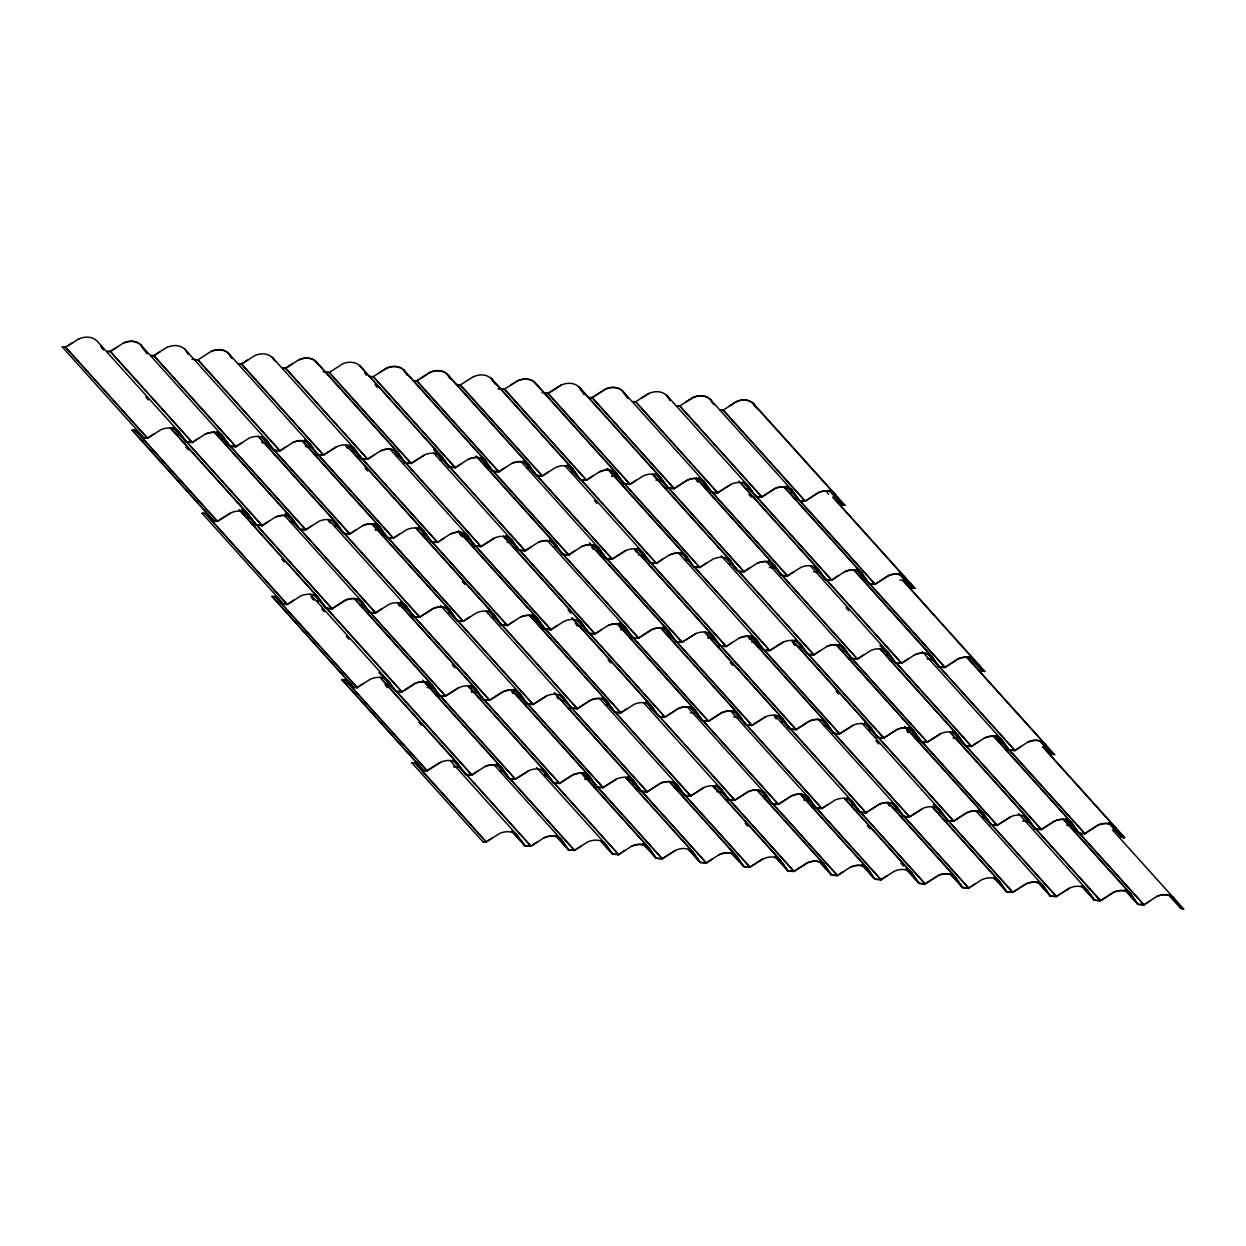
<?xml version="1.0" encoding="UTF-8"?>
<svg xmlns="http://www.w3.org/2000/svg" width="1246" height="1246" viewBox="0 0 1246 1246"><rect width="100%" height="100%" fill="white"/><g stroke="black" fill="none" stroke-linecap="round" stroke-linejoin="round"><path stroke-width="1.5" d="M392.412 686.219L388.363 680.846A19.656 15.7 -42 0 0 370.545 679.148L357.15 687.652L353.942 687.543L272.002 596.413L275.148 596.538L357.166 687.496L363.427 683.447M287.265 604.512L284.057 604.403L202.117 513.29L205.294 513.554L287.265 604.512L300.66 596.009A19.656 15.7 -42 0 1 318.478 597.706L325.954 608.079L328.991 608.546L332.059 608.655L345.126 600.26A18.565 14.827 -42 0 1 362.384 601.911L369.532 612.253L372.429 612.861L375.591 612.97L388.83 604.45A19.111 15.264 -42 0 1 406.367 606.132L413.672 616.49L416.662 616.941L419.731 617.05L432.798 608.655A18.565 14.827 -42 0 1 450.055 610.306L457.204 620.648L463.263 621.209L469.462 617.159M440.477 762.412L427.035 770.791L423.827 770.667L341.887 679.553L345.033 679.677L427.051 770.635L440.445 762.272A19.656 15.7 -42 0 1 458.263 763.985L465.615 774.482L468.714 774.965L471.829 775.074L484.896 766.539A18.565 14.827 -42 0 1 502.169 768.175L509.318 778.532L512.246 778.984L515.377 779.093L528.6 770.713A19.111 15.264 -42 0 1 546.153 772.395L553.458 782.753L556.432 783.204L559.501 783.313L572.568 774.934A18.565 14.827 -42 0 1 589.841 776.57L596.99 786.927L599.918 787.379L603.048 787.488L616.272 779.108A19.111 15.264 -42 0 1 633.825 780.79L641.129 791.148L644.057 791.755L647.172 791.864L660.24 783.313A18.565 14.827 -42 0 1 677.513 784.964L684.661 795.306L687.59 795.773L690.72 795.883L703.943 787.503A19.111 15.264 -42 0 1 721.496 789.185L728.801 799.543L731.729 800.15L734.844 800.244L747.927 791.708A18.565 14.827 -42 0 1 765.184 793.359L772.333 803.701L775.261 804.153L778.329 804.418L791.444 796.007A18.394 14.687 -42 0 1 808.561 797.642L815.709 807.984L818.7 808.467L821.877 808.576L835.1 800.057A19.111 15.264 -42 0 1 852.653 801.739L859.958 812.096L862.933 812.548L866.001 812.813L879.115 804.402A18.394 14.687 -42 0 1 896.232 806.037L903.381 816.379L906.372 816.862L909.549 816.971L922.772 808.452A19.111 15.264 -42 0 1 940.325 810.134L947.63 820.491L950.62 820.943L953.688 821.192L966.803 812.797A18.394 14.687 -42 0 1 983.904 814.432L991.162 824.65L994.106 825.101L997.221 825.226L1010.444 816.846A19.111 15.264 -42 0 1 1027.997 818.529L1035.301 828.87L1038.292 829.338L1041.36 829.447L1054.428 821.052A18.565 14.827 -42 0 1 1071.685 822.703L1078.834 833.044L1081.777 833.496L1084.799 833.605L1097.695 825.195A18.02 14.391 -42 0 1 1114.687 826.814L1121.665 837.141L1124.499 837.748L1121.556 837.265L1108.551 822.827M492.466 837.795L486.189 841.844L414.918 762.817L411.772 762.692L414.949 762.957L486.174 841.985L499.584 833.481A19.656 15.7 -42 0 1 517.402 835.194L524.753 845.676L527.852 846.174L530.967 846.283L544.035 837.748A18.565 14.827 -42 0 1 561.307 839.383L568.456 849.725L571.384 850.193L574.515 850.302L587.738 841.922A19.111 15.264 -42 0 1 605.291 843.604L612.58 853.962L615.571 854.413L618.639 854.663L631.706 846.127A18.565 14.827 -42 0 1 648.979 847.778L656.128 858.12L659.009 858.728L662.171 858.837L675.41 850.317A19.111 15.264 -42 0 1 692.963 851.999L700.268 862.357L706.326 862.917L712.432 858.852M486.174 841.985L482.965 841.875L486.189 841.844M71.801 343.071L65.493 347.136L62.3 347.167L65.524 347.276L78.934 338.772M230.821 513.009L217.38 521.389L214.156 521.264L132.232 430.15L135.378 430.275L217.38 521.233L230.775 512.869A19.656 15.7 -42 0 1 248.593 514.582L252.642 519.956M182.757 436.816L178.708 431.443A19.656 15.7 -42 0 0 160.89 429.745L147.495 438.249L144.271 438.125L62.331 347.011M720.235 409.996L723.241 410.105L736.215 401.819A17.849 14.267 -42 0 1 753.051 403.439L835.022 494.397L842 504.723L844.959 505.206L842.125 504.614L828.995 490.285M902.82 580.356L984.729 671.469L902.82 580.356L899.892 579.888M914.844 588.346L832.92 497.232L914.844 588.346L911.901 587.863L898.88 573.425M1039.958 741.136L1051.671 754.126L1054.614 754.609L1051.78 754.017L1040.067 741.012M1112.413 829.914L1183.638 908.941L1180.803 908.35L1169.044 895.547M1051.78 754.017L1044.802 743.675A18.02 14.391 -42 0 0 1027.81 742.071L1014.914 750.466L1008.839 750.03L995.819 735.592M1124.904 890.002L1137.863 904.378L1143.937 904.814L1156.833 896.404A18.02 14.391 -42 0 1 1173.825 898.023L1180.803 908.35L1183.638 908.941M1021.019 746.51L1014.898 750.622L1008.948 749.905L995.928 735.467M1125.013 889.878L1137.972 904.253L1143.937 904.954L1150.042 900.858M173.163 427.378L186.184 441.816L192.289 442.392L198.41 438.327M242.082 442.61L235.821 446.707L229.762 445.99L216.742 431.552L229.653 446.115L235.821 446.707L249.044 438.187A19.111 15.264 -42 0 1 266.597 439.854L273.902 450.211L279.961 450.787L286.082 446.707M241.74 509.069L256.069 524.955L262.174 525.516L268.295 521.451M441.941 456.643A19.111 15.264 -42 0 0 424.403 454.961L411.164 463.341L408.049 463.232L405.106 462.78L397.957 452.423A18.565 14.827 -42 0 0 380.7 450.787L367.632 459.167L361.465 458.73L349.752 445.741M332.075 520.345L343.787 533.35L349.846 533.911L355.967 529.846M504.91 467.655L498.789 471.736L492.777 471.175L485.629 460.818A18.565 14.827 -42 0 0 468.371 459.182L455.304 467.562L449.136 467.125L436.116 452.687M511.826 539.783A19.111 15.264 -42 0 0 494.288 538.101L481.049 546.48L477.934 546.371L474.991 545.904L467.842 535.562A18.565 14.827 -42 0 0 450.585 533.911L437.517 542.306L431.35 541.87L418.438 527.307M567.382 465.116L580.402 479.554L586.461 480.115L592.582 476.05M574.795 550.794L568.674 554.859L562.662 554.299L555.529 543.957A18.565 14.827 -42 0 0 538.256 542.306L525.189 550.701L519.021 550.249L506.016 535.811M655.069 473.511L667.965 488.074L674.133 488.51L687.2 480.131A18.565 14.827 -42 0 1 704.473 481.766L711.606 492.123L714.503 492.715L717.665 492.824L730.904 484.305A19.111 15.264 -42 0 1 748.441 485.987L755.746 496.344L758.736 496.796L761.804 496.905L774.872 488.525A18.565 14.827 -42 0 1 792.145 490.161L799.293 500.503L802.175 501.11L805.243 501.219L818.139 492.668A18.02 14.391 -42 0 1 835.132 494.273L842.125 504.614M378.924 672.451L395.839 691.219L401.944 691.795L415.011 683.4A18.565 14.827 -42 0 1 432.284 685.051L439.417 695.393L442.361 695.844L445.476 695.953L458.762 687.714A19.111 15.264 -42 0 1 476.252 689.256L483.557 699.613L486.547 700.081L489.616 700.19L502.683 691.795A18.565 14.827 -42 0 1 519.956 693.43L527.105 703.788L530.033 704.239L533.163 704.348L546.387 695.984A19.111 15.264 -42 0 1 563.924 697.651L571.229 708.008L574.172 708.616L577.287 708.725L590.355 700.19A18.565 14.827 -42 0 1 607.627 701.825L614.776 712.182L620.835 712.743L627.034 708.678M557.133 625.554L550.934 629.604L544.891 629.043L537.742 618.701A18.565 14.827 -42 0 0 520.47 617.05L507.402 625.445L501.235 624.994L488.23 610.556M637.282 548.256L650.287 562.694L656.346 563.254L662.467 559.189M695.377 633.918L682.092 642.313L678.93 642.204L675.924 641.721L668.9 631.255A18.565 14.827 -42 0 0 651.627 629.604L638.559 637.999L635.491 637.89L632.563 637.438L625.414 627.096A18.565 14.827 -42 0 0 608.141 625.445L595.074 633.84L588.906 633.389L577.303 620.274M837.81 575.979L831.689 580.044L825.646 579.468L818.326 569.111A19.111 15.264 -42 0 0 800.789 567.444L787.55 575.964L784.388 575.854L781.382 575.372L774.358 564.905A18.565 14.827 -42 0 0 757.085 563.254L744.018 571.789L740.903 571.696L737.959 571.089L726.247 558.083L737.85 571.198L744.018 571.649L750.139 567.584M465.724 774.358L471.829 774.919L477.95 770.853M708.351 632.952L720.063 645.942L726.231 646.394L732.352 642.329M690.736 707.572L702.448 720.577L708.46 721.138L721.512 712.743A18.565 14.827 -42 0 1 738.785 714.379L745.933 724.736L748.815 725.343L751.977 725.452L765.262 717.057M794.839 639.774L807.735 654.337L813.918 654.789L820.024 650.708M511.904 831.191L524.862 845.567L530.967 846.127L537.088 842.062M778.236 716.092L789.948 729.081L796.132 729.517L809.184 721.138A18.565 14.827 -42 0 1 826.456 722.773L833.605 733.131L836.533 733.583L839.664 733.692L852.887 725.312A19.111 15.264 -42 0 1 870.44 726.994L877.745 737.352L880.72 737.803L883.788 738.068L896.902 729.658A18.394 14.687 -42 0 1 914.019 731.293L921.277 741.526L924.205 741.977L927.336 742.086L940.559 733.707A19.111 15.264 -42 0 1 958.112 735.389L965.416 745.747L971.475 746.307L977.596 742.242M879.91 645.272L895.531 662.607L901.59 663.168L907.711 659.103M600.821 841.143L612.471 854.086L618.639 854.522L624.76 850.457M760.621 790.712L772.224 803.826L778.345 804.262L791.412 795.883A18.565 14.827 -42 0 1 808.67 797.518L815.818 807.875L821.877 808.436L828.076 804.371M864.615 723.038L877.62 737.476L883.803 737.912L896.871 729.533A18.565 14.827 -42 0 1 914.128 731.168L921.168 741.635L924.158 742.118L927.336 742.227L940.605 733.847M846.937 797.658L859.849 812.221L866.017 812.657L879.084 804.262A18.565 14.827 -42 0 1 896.341 805.913L903.49 816.255L906.434 816.722L909.549 816.831L922.819 808.576M774.872 856.5L787.815 870.861L793.998 871.312L807.065 862.917A18.565 14.827 -42 0 1 824.322 864.568L831.471 874.91L837.483 875.471L843.604 871.406M933.316 804.605L947.521 820.6L953.688 821.052L966.756 812.657A18.565 14.827 -42 0 1 984.013 814.308L991.053 824.774L994.043 825.257L997.221 825.366L1010.49 816.971M906.138 868.929L919.096 883.305L925.155 883.866L938.222 875.471A18.565 14.827 -42 0 1 955.48 877.122L962.628 887.463L968.687 888.024L974.886 883.975M993.81 877.324L1006.768 891.684L1012.827 892.261L1025.894 883.866A18.565 14.827 -42 0 1 1043.151 885.517L1050.3 895.858L1053.244 896.31L1056.359 896.419L1069.582 888.055A19.111 15.264 -42 0 1 1087.135 889.722L1094.44 900.079L1097.43 900.547L1100.498 900.796L1113.613 892.385A18.394 14.687 -42 0 1 1130.714 894.021L1137.863 904.378L1130.823 893.896L1063.492 819.183M1081.372 885.828L1094.331 900.204L1100.498 900.656L1113.566 892.261A18.565 14.827 -42 0 1 1130.823 893.896M107.234 351.31L110.271 351.434L116.439 347.354M107.187 351.465L110.302 351.574L123.401 343.024A18.565 14.827 -42 0 1 140.658 344.69L222.504 435.773L229.762 445.99L222.504 435.773A18.565 14.827 -42 0 0 205.356 433.997L192.273 442.532L186.059 441.941L173.054 427.503M191.9 359.237L197.943 359.829L211.072 351.419A18.565 14.827 -42 0 1 228.329 353.085L310.176 444.152L317.325 454.51L323.493 455.101L336.763 446.707A19.111 15.264 -42 0 1 354.269 448.249L361.574 458.606L367.632 459.167L373.816 455.226M397.957 452.423L316.001 361.465A18.565 14.827 -42 0 0 298.744 359.814L285.646 368.349L282.531 368.24L285.614 368.224L291.782 364.144M370.249 376.494L373.286 376.604L386.447 368.333A18.394 14.687 -42 0 1 403.548 369.984L485.629 460.818M262.081 437.346L273.793 450.336L279.961 450.927L293.028 442.392A18.565 14.827 -42 0 1 310.285 444.028L317.434 454.385L320.378 454.837L323.493 454.946L336.716 446.566M413.734 380.653L416.787 380.778L429.901 372.367A18.565 14.827 -42 0 1 447.158 374.018L529.114 464.976L536.263 475.333L542.322 475.894L548.52 471.829M413.688 380.809L416.818 380.902L429.932 372.507A18.394 14.687 -42 0 1 447.034 374.143L529.005 465.101L536.154 475.458L542.322 476.05L555.56 467.515A19.111 15.264 -42 0 1 573.098 469.197L580.402 479.554M244.247 512.075L255.96 525.08L262.174 525.672L275.241 517.137A18.565 14.827 -42 0 1 292.499 518.772L299.647 529.129L302.529 529.721L305.706 529.83L318.945 521.311A19.111 15.264 -42 0 1 336.482 522.993L343.787 533.35M498.4 388.565L504.459 389.173L517.604 380.902A18.394 14.687 -42 0 1 534.705 382.538L616.677 473.496L623.825 483.853L629.993 484.429L643.232 475.91A19.111 15.264 -42 0 1 660.769 477.592L668.074 487.949L671.064 488.401L674.133 488.666L687.247 480.255A18.394 14.687 -42 0 1 704.348 481.89L711.497 492.232L714.55 492.575L717.665 492.684L730.95 484.445M331.966 520.47L343.678 533.475L349.846 534.067L362.913 525.532A18.565 14.827 -42 0 1 380.17 527.167L387.319 537.524L393.378 538.085L399.577 534.02M461.487 463.621L455.304 467.717L449.245 467.001L433.624 449.666M589.078 397.443L592.13 397.552L605.245 389.157A18.565 14.827 -42 0 1 622.502 390.808L704.348 481.89M589.047 397.583L592.162 397.692L605.276 389.282A18.394 14.687 -42 0 1 622.377 390.933L627.984 398.642M480.956 458.294L492.668 471.284L498.789 471.876L511.857 463.341A18.565 14.827 -42 0 1 529.114 464.976M314.241 595.09L325.845 608.204L332.059 608.796L345.173 600.401A18.394 14.687 -42 0 1 362.274 602.036L369.423 612.378L375.591 612.83L381.79 608.764M443.701 538.365L437.517 542.462L431.459 541.745L424.045 531.497L345.967 444.869M835.022 494.397A17.849 14.267 -42 0 0 818.186 492.793L805.243 501.063L802.222 500.97L799.293 500.503L792.035 490.285A18.394 14.687 -42 0 0 774.919 488.65L761.804 497.061L679.833 406.087L676.718 405.978L679.802 405.947L692.947 397.676A18.394 14.687 -42 0 1 710.049 399.312L713.911 404.654M567.273 465.241L580.293 479.679L586.461 480.271L599.528 471.736A18.565 14.827 -42 0 1 616.786 473.371L623.935 483.728L629.993 484.289L636.192 480.224M400.542 602.161L413.563 616.599L419.731 617.191L432.845 608.796A18.394 14.687 -42 0 1 449.946 610.431L457.095 620.773L460.101 621.256L463.263 621.365L476.502 612.845A19.111 15.264 -42 0 1 494.039 614.512L501.344 624.869L507.402 625.445L513.586 621.489M531.372 546.745L525.189 550.841L519.13 550.14L506.125 535.687M549.657 539.861L562.553 554.423L568.674 555.015L581.742 546.48A18.565 14.827 -42 0 1 599.015 548.115L606.148 558.473L609.045 559.065L612.207 559.174L625.492 550.794M382.709 676.905L395.73 691.343L401.944 691.935L415.058 683.524A18.394 14.687 -42 0 1 432.16 685.175L439.308 695.517L442.314 696L445.476 696.109L458.715 687.59M637.173 548.38L650.178 562.818L656.346 563.41L669.414 554.859A18.565 14.827 -42 0 1 686.686 556.51L693.835 566.852L696.763 567.319L699.894 567.428L713.117 559.049A19.111 15.264 -42 0 1 730.654 560.731L737.959 571.089M470.443 685.3L483.448 699.738L489.616 700.33L502.73 691.919A18.394 14.687 -42 0 1 519.847 693.555L526.98 703.912L529.986 704.395L533.148 704.504L546.433 696.109M601.257 629.884L595.074 633.98L589.015 633.264L581.602 623.031L503.524 536.387M619.433 623.125L632.438 637.563L638.559 638.139L651.674 629.744A18.394 14.687 -42 0 1 668.791 631.379L675.924 641.721L678.977 642.048L682.107 642.157L695.33 633.793A19.111 15.264 -42 0 1 712.883 635.46L720.172 645.817L723.163 646.285L726.231 646.534L739.299 637.999A18.565 14.827 -42 0 1 756.571 639.65L763.72 649.991L766.648 650.443L769.779 650.552L783.002 642.188A19.111 15.264 -42 0 1 800.555 643.855L807.86 654.212L810.835 654.68L813.903 654.929L826.97 646.394A18.565 14.827 -42 0 1 844.243 648.029L851.392 658.386L854.273 658.994L857.435 659.103L870.674 650.583A19.111 15.264 -42 0 1 888.227 652.25L895.531 662.607M813.809 566.603L825.522 579.592L831.689 580.184L844.757 571.649A18.565 14.827 -42 0 1 862.03 573.3L869.178 583.642L872.06 584.249L875.128 584.343L888.04 575.792A18.02 14.391 -42 0 1 905.032 577.412L912.01 587.738L914.907 588.19M541.621 769.872L553.333 782.877L559.501 783.469L572.615 775.059A18.394 14.687 -42 0 1 589.732 776.694L596.865 787.036L599.871 787.519L603.033 787.628L616.318 779.248M690.627 707.697L702.323 720.686L708.444 721.278L721.559 712.868A18.394 14.687 -42 0 1 738.676 714.503L745.809 724.861L748.862 725.188L751.992 725.297L765.215 716.917A19.111 15.264 -42 0 1 782.768 718.599L790.073 728.957L793.048 729.424L796.116 729.673L809.23 721.263A18.394 14.687 -42 0 1 826.347 722.898L833.496 733.255L836.487 733.723L839.664 733.832L852.934 725.452M882.402 648.294L895.407 662.732L901.574 663.324L914.657 654.789A18.565 14.827 -42 0 1 931.915 656.424L939.063 666.781L941.945 667.373L945.013 667.482L957.925 658.932A18.02 14.391 -42 0 1 974.917 660.551L981.895 670.878L984.792 671.329M688.493 849.538L700.143 862.466L706.311 863.057L719.378 854.522A18.565 14.827 -42 0 1 736.651 856.173L743.8 866.515L746.681 867.123L749.843 867.232L763.128 858.837A19.111 15.264 -42 0 1 780.635 860.379L787.939 870.736L790.867 871.343L793.982 871.452L807.097 863.042A18.394 14.687 -42 0 1 824.213 864.693L831.362 875.035L834.353 875.517L837.468 875.611L850.551 867.076A18.565 14.827 -42 0 1 867.808 868.727L874.957 879.069L877.885 879.52L881.015 879.785L894.239 871.265A19.111 15.264 -42 0 1 911.792 872.948L919.096 883.305M879.925 648.87L957.987 735.498L965.307 745.871L971.475 746.463L984.542 737.928A18.565 14.827 -42 0 1 1001.8 739.563L1008.948 749.905L1001.691 739.688L922.32 651.611M906.029 869.054L918.987 883.414L925.139 884.006L938.254 875.611A18.394 14.687 -42 0 1 955.37 877.246L962.519 887.588L965.51 888.071L968.687 888.18L981.91 879.66A19.111 15.264 -42 0 1 999.463 881.327L1006.768 891.684M1023.48 816.005L1035.192 828.995L1041.36 829.587L1054.474 821.192A18.394 14.687 -42 0 1 1071.576 822.827L1078.725 833.169L1081.715 833.652L1084.799 833.745L1097.742 825.335A17.849 14.267 -42 0 1 1114.578 826.939L1121.556 837.265M993.701 877.449L1006.659 891.809L1012.827 892.401L1025.941 883.99A18.394 14.687 -42 0 1 1043.042 885.641L1050.191 895.983L1053.182 896.466L1056.359 896.575L1069.629 888.18M311.905 525.625L305.706 529.69L299.647 529.129L286.518 514.8M520.953 461.487L598.89 548.24L606.039 558.582L594.435 545.468L606.039 558.582L612.207 559.033L625.445 550.654A19.111 15.264 -42 0 1 642.983 552.336L650.287 562.694M706.077 563.363L699.894 567.428L693.711 566.977L680.814 552.414M793.764 571.758L787.565 575.823L781.507 575.247L768.377 560.934L781.507 575.247L774.249 565.03L696.296 478.277L774.249 565.03A18.394 14.687 -42 0 0 757.132 563.394M863.649 654.882L857.45 658.947L851.392 658.386L839.679 645.381M861.889 864.817L874.848 879.193L881.015 879.645L887.214 875.58M167.089 347.213L153.803 355.593L150.673 355.624M160.111 351.652L153.834 355.733L150.719 355.468M238.391 363.863L241.49 363.988L247.72 359.923M238.344 364.019L241.522 364.128L254.76 355.593A18.939 15.123 -42 0 1 272.189 357.4L274.151 360.078M326.016 372.414L329.193 372.523L342.432 363.988A18.939 15.123 -42 0 1 359.86 365.794L441.832 456.768L449.136 467.125M542.322 476.05L460.35 385.076L457.173 384.967L460.319 384.936L473.605 376.541M393.284 449.899L404.997 462.905L411.164 463.481L424.434 455.101M541.932 392.739L547.991 393.331L561.276 384.936M544.845 393.362L548.022 393.471L561.292 385.076A18.939 15.123 -42 0 1 578.689 386.743L660.66 477.716L667.965 488.074M375.498 524.644L387.21 537.633L393.378 538.225L406.617 529.706A19.111 15.264 -42 0 1 424.154 531.388L431.459 541.745M632.563 401.601L635.662 401.726L648.948 393.331M463.169 533.039L474.882 546.028L481.049 546.62L494.319 538.225M531.762 614.73L544.767 629.168L550.934 629.76L564.173 621.24A19.111 15.264 -42 0 1 581.711 622.907L589.015 633.264M496.297 764.078L509.193 778.641L515.361 779.233L528.647 770.853M601.756 697.729L614.652 712.307L620.82 712.883L634.058 704.364A19.111 15.264 -42 0 1 651.611 706.046L658.916 716.403L661.844 717.011L664.959 717.12L678.026 708.585A18.565 14.827 -42 0 1 695.299 710.22L702.448 720.577M568.456 849.725L555.498 835.365L568.332 849.85L574.499 850.442L580.761 846.361M672.84 782.441L684.552 795.431L690.705 796.023L703.99 787.628M144.318 437.985L147.495 438.094L153.772 434.044M284.088 604.248L287.265 604.372L293.542 600.307M729.315 406.025L736.184 401.679A18.02 14.391 -42 0 1 753.176 403.315L844.959 505.206M379.454 372.523L386.416 368.209A18.565 14.827 -42 0 1 403.673 369.86L485.519 460.942L492.668 471.284M510.611 385.092L517.573 380.762A18.565 14.827 -42 0 1 534.83 382.413L616.786 473.371M685.954 401.866L692.916 397.536A18.565 14.827 -42 0 1 710.173 399.203L792.035 490.285M641.955 397.77L648.964 393.471A18.939 15.123 -42 0 1 666.361 395.138L670.301 400.48M783.049 642.313L769.779 650.552L763.596 650.116L750.59 635.678M675.457 850.442L662.187 858.696L656.128 858.12L643.061 843.869M763.082 858.712L749.858 867.076L743.8 866.515L730.732 852.264M194.859 359.86L197.974 359.954L279.961 450.927M370.202 376.635L373.333 376.744L455.304 467.717L373.286 376.604M720.204 410.136L723.272 410.245L805.243 501.219L723.241 410.105M267.874 443.093L261.707 442.501M440.087 459.774L443.218 459.883L525.189 550.841L443.187 459.743L440.134 459.618M483.588 463.933L486.703 464.042L568.674 555.015M571.26 472.327L574.375 472.436L576.976 475.318M658.932 480.722L662.047 480.831M790.089 493.276L793.157 493.385L875.128 584.203L888.087 575.917A17.849 14.267 -42 0 1 904.908 577.537L911.901 587.863M761.804 497.061L755.637 496.469L748.332 486.096L666.47 395.013L670.426 400.387M422.316 534.518L425.431 534.627L507.402 625.585L425.4 534.487L422.347 534.363M509.988 542.913L513.103 543.007L595.074 633.98L513.072 542.882L507.013 542.29M553.473 547.072L556.588 547.181L638.559 638.139M641.145 555.467L644.26 555.576M728.817 563.862L731.932 563.955L813.903 654.929M813.529 571.618L819.603 572.35L901.574 663.324M859.974 576.415L863.042 576.509L945.013 667.326L957.972 659.056A17.849 14.267 -42 0 1 974.808 660.676L981.786 671.002L984.729 671.469M316.858 600.868L319.973 600.977L401.944 691.935M492.201 617.642L495.316 617.751L577.287 708.725L590.402 700.314A18.394 14.687 -42 0 1 607.518 701.95L614.652 712.307M623.358 630.211L626.473 630.305L708.444 721.278M714.145 638.7L707.977 638.108M798.702 646.986L801.817 647.095L883.788 738.068M929.859 659.539L932.927 659.648L1014.914 750.466L932.927 659.648L926.946 658.932M386.743 683.992L389.858 684.101L393.767 688.431M477.53 692.496L471.362 691.904M562.086 700.782L565.201 700.891L647.172 791.864L660.287 783.454A18.394 14.687 -42 0 1 677.403 785.089L684.552 795.431M649.758 709.176L652.873 709.285L655.474 712.167M780.915 721.73L784.03 721.839L866.001 812.813M868.587 730.125L871.702 730.234L953.688 821.192M999.744 742.678L1002.812 742.787L1084.799 833.605L1002.812 742.787L999.79 742.538M631.971 783.921L635.086 784.03L706.311 863.057M719.643 792.316L722.758 792.409L793.982 871.452M763.128 796.474L766.243 796.583M850.8 804.869L853.915 804.978L925.139 884.006M938.472 813.264L941.602 813.358L1012.827 892.401M1029.274 821.753L1023.106 821.161M632.532 401.757L635.694 401.866L717.665 492.824L635.662 401.726M220.558 438.763L223.735 438.872L305.706 529.69L223.735 438.872L220.604 438.608M308.229 447.158L311.407 447.267L393.378 538.085M395.901 455.538L399.078 455.647L481.049 546.62M702.417 484.881L705.579 484.99L787.55 575.964L705.548 484.865L702.464 484.741M290.443 521.887L293.62 521.996L375.591 612.83L293.62 521.996L290.489 521.747M465.802 538.677L468.963 538.786L550.934 629.604M772.302 568.02L775.464 568.129L857.435 659.103L776.741 569.438M271.955 596.569L275.179 596.678L357.15 687.652M360.343 605.026L363.505 605.135L445.476 695.953L363.505 605.135L360.374 604.871M448.015 613.421L451.177 613.53L453.746 616.287M535.687 621.816L538.848 621.925L620.835 712.743M751.603 642.142L757.677 642.874L839.664 733.832L758.954 644.182M842.187 651.16L845.349 651.269L927.336 742.227L845.318 651.128L842.234 651.004M341.856 679.709L345.064 679.818L427.035 770.791M430.228 688.166L433.39 688.275L515.377 779.093M517.9 696.561L521.062 696.67L603.048 787.488M605.572 704.94L608.733 705.049L690.72 795.883M733.816 716.886L739.89 717.618L821.877 808.576M824.4 725.888L827.578 725.997M912.072 734.283L915.249 734.392L997.221 825.366L915.218 734.268L912.119 734.143M500.113 771.29L503.275 771.399L507.138 775.573M675.457 788.079L678.618 788.188L749.858 867.076L678.618 788.188L675.503 787.939M803.701 800.01L809.791 800.742L881.015 879.785M894.285 809.028L897.463 809.137L968.687 888.18M981.957 817.423L985.134 817.532L1056.359 896.419M132.185 430.306L135.409 430.415L217.38 521.389M217.38 521.233L214.203 521.124L132.232 430.15M357.166 687.496L353.973 687.387L272.002 596.413M427.051 770.635L423.858 770.526L341.887 679.553M790.135 493.136L793.126 493.245L875.128 584.343L869.178 583.642L856.049 569.329M860.02 576.259L863.011 576.384L945.013 667.482L939.063 666.781L927.351 653.776M411.164 463.341L329.162 372.383L323.103 371.791M267.828 442.953L261.785 442.361M395.948 455.397L399.047 455.522M483.619 463.792L486.672 463.901L568.674 554.859M571.291 472.187L574.344 472.296L576.945 475.193M662.015 480.691L655.957 480.099M202.117 513.29L205.263 513.414L287.265 604.372M465.833 538.537L468.932 538.646L550.934 629.76M553.52 546.916L556.557 547.041L638.559 637.999M644.229 555.436L638.186 554.844M728.863 563.706L731.9 563.831L813.918 654.789M775.433 567.989L769.389 567.397M816.535 572.101L819.572 572.226L901.59 663.168M316.889 600.712L319.942 600.837L401.944 691.795M448.062 613.266L451.145 613.39L453.778 616.412M492.248 617.502L495.285 617.627L577.287 708.569L571.229 708.008L559.516 695.019M535.733 621.661L538.817 621.785L620.82 712.883M714.114 638.575L708.071 637.968M754.562 642.609L757.646 642.734M798.748 646.845L801.785 646.954L883.803 737.912M386.79 683.852L389.827 683.961L393.736 688.306M477.498 692.355L471.455 691.764M517.947 696.405L521.03 696.53L603.033 787.628M562.133 700.641L565.17 700.75L647.188 791.708L641.129 791.148L628 776.834M605.618 704.8L608.702 704.925L690.705 796.023M649.805 709.021L652.842 709.145L655.443 712.027M693.29 713.195L696.327 713.304L778.345 804.262M736.775 717.353L739.859 717.478L821.877 808.436M780.962 721.59L783.999 721.699L866.017 812.657M824.447 725.748L827.546 725.873M868.633 729.969L871.67 730.094L953.688 821.052M500.16 771.149L503.244 771.274L505.876 774.28M632.018 783.765L635.055 783.89L706.326 862.917M722.727 792.285L716.684 791.693M763.175 796.319L766.212 796.443M806.66 800.493L809.76 800.617L881.015 879.645M850.847 804.714L853.884 804.838L925.155 883.866M894.332 808.888L897.432 808.997L901.31 813.311M938.518 813.108L941.571 813.233L1012.827 892.261M982.004 817.267L985.103 817.392L1056.359 896.575M1029.243 821.628L1023.184 821.021M715.78 785.089L728.676 799.652L734.86 800.103L747.958 791.849A18.394 14.687 -42 0 1 765.075 793.484L772.224 803.826M953.299 737.897L959.373 738.629L1041.36 829.587M453.606 766.508L459.712 767.1L530.967 846.127M453.528 766.648L459.743 767.24L530.967 846.283M498.322 388.705L504.49 389.297L586.461 480.271M611.833 475.879L617.907 476.595L699.878 567.569L617.876 476.47L611.739 476.019M305.317 446.535L311.375 447.127L393.378 538.225M620.446 629.588L626.442 630.18L708.46 721.138M576.82 625.554L582.988 626.146L664.959 717.12L678.073 708.709A18.394 14.687 -42 0 1 695.19 710.345L702.323 720.686M953.221 738.037L959.342 738.489L1041.36 829.447M690.331 712.728L696.358 713.444L778.329 804.418M427.316 687.543L433.359 688.135L515.361 779.233M1143.937 904.814L1072.666 825.787L1066.716 825.195L1072.713 825.911L1143.937 904.954M679.802 405.947L761.804 496.905M831.689 580.044L749.687 489.086L746.65 488.962L749.718 489.226L831.689 580.184M893.366 659.679L889.457 655.349L886.42 655.24L889.488 655.489L893.398 659.819M895.967 662.576L971.475 746.307M1034.414 827.375L1100.498 900.656M1082.774 887.152L1094.44 900.079M1050.3 895.858L1037.342 881.483L1050.191 895.983M592.13 397.552L674.133 488.51M663.308 482.14L744.018 571.649M547.991 393.331L629.993 484.289L548.022 393.471M690.362 562.491L687.761 559.594L684.677 559.485L687.792 559.734L690.393 562.631M694.271 566.821L769.779 650.552L694.302 566.961M831.44 730.203L909.549 816.831L830.179 728.894M903.911 816.192L968.687 888.024M950.963 874.536L962.628 887.463M504.459 389.173L586.461 480.115M580.854 479.523L656.346 563.254M645.537 556.884L726.231 646.394M718.023 642.905L796.132 729.517M867.278 825.802L869.864 828.683M900.951 863.182L903.552 866.048M460.319 384.936L542.322 475.894M612.207 559.033L530.204 468.075L527.105 467.951L530.235 468.216L612.207 559.174M682.107 642.157L600.089 551.215L597.005 551.09L600.12 551.339L682.092 642.313M751.992 725.297L669.974 634.339L666.89 634.214L670.005 634.479L751.977 725.452M861.998 864.693L874.957 879.069M416.787 380.778L498.789 471.736M837.483 875.471L772.691 803.623L837.468 875.611M819.806 861.967L831.471 874.91M724.019 793.718L793.998 871.312M745.186 823.31L747.771 826.191M774.981 856.376L787.939 870.736L780.51 860.503L713.179 785.774M402.956 459.852L481.049 546.48M732.134 853.588L743.8 866.515L736.542 856.298L669.195 781.569M285.614 368.224L367.632 459.167L285.646 368.349M688.602 849.414L700.268 862.357M241.49 363.988L323.493 454.946M385.17 534.596L463.263 621.209M456.348 619.169L533.163 704.348M593.517 782.535L662.187 858.696L592.255 781.242M643.17 843.744L656.128 858.12L648.87 847.903L581.648 773.065M197.943 359.829L279.961 450.787M271.737 447.283L349.846 533.911M340.329 528.974L337.728 526.092L334.676 525.968L337.759 526.233L340.36 529.114M344.239 533.304L419.731 617.05M489.616 700.19L407.613 609.232L404.561 609.107L407.644 609.356L489.616 700.33M480.099 695.252L559.501 783.313M618.639 854.522L547.383 775.495L544.346 775.37L547.415 775.635L618.639 854.663M600.93 841.019L612.58 853.962M509.723 778.454L574.515 850.302M110.271 351.434L192.289 442.392M262.174 525.516L180.156 434.558L177.119 434.449L180.187 434.698L262.174 525.672M332.059 608.655L250.057 517.697L247.004 517.588L250.088 517.838L332.059 608.796M396.337 691.187L471.829 774.919M65.493 347.136L147.495 438.094M898.989 573.3L912.01 587.738M968.765 656.564L981.895 670.878M966.74 657.047L1054.614 754.609M966.616 657.172L1044.693 743.8L1051.671 754.126M1124.562 837.592L1042.591 746.634L1124.499 837.748M1108.66 822.703L1121.665 837.141M786.273 486.065L799.293 500.503M783.968 486.672L862.03 573.3M783.843 486.781L861.921 573.425L869.054 583.767L857.466 570.652M853.853 569.796L931.915 656.424M853.728 569.92L931.806 656.549L938.954 666.906M993.623 736.075L1071.685 822.703M993.514 736.184L1071.576 822.827M1065.828 818.606L1078.834 833.044M1065.704 818.731L1078.725 833.169M1063.383 819.307L1130.714 894.021M742.741 481.906L755.746 496.344M740.264 482.482L818.326 569.111M738.847 481.158L818.217 569.235L825.522 579.592M748.846 494.273L751.447 497.154M813.918 566.478L825.646 579.468M810.149 565.622L888.102 652.374L895.407 662.732M895.999 662.701L971.475 746.463M846.065 607.736L848.666 610.618M880.05 648.761L958.096 735.374M952.287 731.433L965.416 745.747M949.935 731.885L1027.997 818.513M949.81 732.009L1027.888 818.638L1035.192 828.995M1033.152 826.067L1100.498 900.796M1023.589 815.881L1035.301 828.87M1018.512 813.56L1087.026 889.846L1094.331 900.204M766.181 561.416L844.134 648.169L851.283 658.511M909.564 728.521L921.277 741.526M909.455 728.645L921.168 741.635M905.951 727.68L984.013 814.308L904.534 726.356M978.141 810.212L991.053 824.774M975.82 810.788L1043.042 885.641M592.162 397.692L674.133 488.666M660.769 477.592L578.798 386.634L584.421 394.484M663.339 482.264L744.018 571.789M652.593 474.087L730.654 560.716M652.468 474.212L730.545 560.84L737.85 571.198M721.185 555.778L800.43 643.98L807.735 654.337M792.363 640.366L870.424 726.994M792.254 640.475L870.315 727.119L877.62 737.476M836.082 691.141L838.698 694.022M864.724 722.914L877.745 737.352M862.263 723.49L940.2 810.243L947.521 820.6M876.047 741.059L878.648 743.94M932.133 806.614L999.448 881.327M932.008 806.723L999.339 881.452L1006.659 891.809M612.222 470.723L623.935 483.728M612.113 470.848L623.825 483.853M607.316 468.434L686.686 556.51M607.191 468.558L686.577 556.635L693.711 566.977M678.509 553.022L756.462 639.774L763.596 650.116M750.699 635.553L763.72 649.991M748.394 636.145L826.456 722.773M748.27 636.27L826.347 722.898M821.893 720.126L833.605 733.131M821.784 720.25L833.496 733.255M818.279 719.285L896.232 806.037M891.778 803.265L903.381 816.379M888.149 802.393L955.48 877.122M888.024 802.517L955.37 877.246M950.854 874.661L962.519 887.588M573.098 469.197L491.126 378.239L495.083 383.597M473.62 376.681A18.939 15.123 -42 0 1 491.017 378.348L572.989 469.321L580.293 479.679M580.885 479.648L656.346 563.41M564.921 465.693L642.874 552.445L650.178 562.818M645.568 557.009L726.231 646.534M594.326 500.596L596.927 503.477M634.806 548.832L712.868 635.46M634.681 548.956L712.759 635.585L720.063 645.942M718.054 643.029L796.116 729.673M708.46 632.828L720.172 645.817M704.691 631.971L782.753 718.599M704.582 632.08L782.644 718.724L789.948 729.081M730.187 662.529L732.804 665.411M778.361 715.967L790.073 728.957M774.591 715.111L852.529 801.848L859.849 812.221M844.445 798.219L911.776 872.932L918.987 883.414M844.336 798.328L911.667 873.057M524.55 462.328L536.263 475.333M523.149 461.02L536.154 475.458M589.529 543.178L668.9 631.255M589.42 543.303L668.791 631.379M663.028 627.159L676.048 641.597L662.919 627.283M660.723 627.766L738.785 714.379M660.598 627.875L738.676 714.503M732.913 710.298L745.809 724.861M730.608 710.89L808.561 797.642M800.477 794.014L867.808 868.727M800.353 794.123L867.699 868.851L874.848 879.193M416.818 380.902L498.789 471.876M481.065 458.17L492.777 471.175M477.467 457.329L555.529 543.957M476.034 456.005L555.405 544.081L562.553 554.423M547.352 540.468L625.305 627.221L632.438 637.563M619.542 623L632.563 637.438M617.237 623.592L695.299 710.22M617.113 623.716L695.19 710.345M687.122 706.731L765.075 793.484M756.992 789.839L824.322 864.568L756.867 789.964M819.697 862.092L831.362 875.035M375.062 384.687L377.663 387.568M433.764 453.139L511.717 539.892L519.021 550.249L511.826 539.767M503.649 536.278L581.711 622.907M568.192 610.166L570.793 613.048M572.241 617.969L651.596 706.046M572.116 618.078L651.487 706.171L658.791 716.528L664.959 716.964L582.957 626.006L576.914 625.414L575.247 622.938M608.141 660.084L610.742 662.965M645.895 701.965L658.916 716.403L645.786 702.09M643.419 702.542L721.372 789.294L728.676 799.652M713.288 785.665L780.619 860.379M329.193 372.523L411.164 463.481M298.76 359.954A18.394 14.687 -42 0 1 315.877 361.589L397.848 452.547L404.997 462.905M393.393 449.775L405.106 462.78M389.796 448.934L467.733 535.687L474.882 546.028M463.278 532.914L474.991 545.904M459.681 532.073L537.742 618.701M458.248 530.734L537.633 618.826L544.767 629.168M531.871 614.605L544.891 629.043M529.566 615.197L607.627 701.825M529.441 615.322L607.518 701.95M599.451 698.336L677.403 785.089M672.949 782.317L684.661 795.306M669.32 781.444L736.651 856.173M349.861 445.616L361.574 458.606L354.16 448.373L272.298 357.291L275.257 361.309M346.092 444.744L424.154 531.372M365.078 468.091L367.679 470.972M415.977 527.883L494.039 614.512M415.853 528.008L493.93 614.636L501.235 624.994L489.631 611.879M462.297 581.555L464.898 584.436M485.862 611.023L563.815 697.776L571.12 708.133M554.454 692.714L633.809 780.775M554.33 692.823L633.7 780.899L641.005 791.272L628.109 776.71M625.617 777.27L692.947 851.984M625.508 777.379L692.838 852.108L700.143 862.466M241.522 364.128L323.493 455.101M304.413 439.947L317.325 454.51M302.108 440.539L380.17 527.167M301.999 440.663L380.061 527.292L387.21 537.633M383.893 533.288L463.263 621.365M375.607 524.519L387.319 537.524M372.009 523.678L450.055 610.306M371.884 523.787L449.946 610.431M456.379 619.309L533.148 704.504M445.492 607.659L457.095 620.773M440.461 605.478L519.847 693.555M514.084 689.35L527.105 703.788M513.975 689.474L526.98 703.912M511.779 689.941L589.841 776.57M511.654 690.066L589.732 776.694M583.969 772.473L596.99 786.927M583.86 772.598L596.865 787.036M581.524 773.174L648.87 847.903A18.394 14.687 -42 0 0 631.753 846.268M262.19 437.221L349.846 534.067M258.42 436.365L336.482 522.993M258.296 436.474L336.373 523.118L343.678 533.475M342.962 532.011L419.731 617.191M328.305 519.489L406.258 606.241L413.563 616.599M400.651 602.036L413.672 616.49M398.19 602.628L476.252 689.256M398.066 602.737L476.143 689.381L483.448 699.738M478.838 693.944L559.501 783.469M452.329 664.959L454.93 667.84M468.075 685.767L546.137 772.395M467.966 685.876L546.028 772.52L553.333 782.877M541.73 769.748L553.458 782.753M536.528 767.552L605.167 843.713L612.471 854.086M285.334 513.243L299.647 529.129L292.389 518.897L214.437 432.144L292.389 518.897A18.394 14.687 -42 0 0 275.288 517.261M284.337 515.283L362.274 602.036M357.82 599.264L369.423 612.378M427.705 682.387L439.417 695.393M427.596 682.512L439.308 695.517M424.107 681.546L502.169 768.175L509.193 778.641M422.69 680.223L502.06 768.299A18.394 14.687 -42 0 0 484.943 766.664M509.754 778.594L574.499 850.442M493.977 764.67L561.198 839.508L568.332 849.85M110.302 351.574L192.273 442.532M145.829 397.053L148.43 399.935M170.531 427.939L248.593 514.567M170.406 428.063L248.484 514.691L256.069 524.955M185.779 446.971L188.38 449.853M318.478 597.706L239.123 509.63L318.369 597.831L325.845 608.204M281.705 558.987L284.197 562.008M310.301 594.217L388.254 680.97L395.839 691.219M396.368 691.328L471.829 775.074M321.655 608.905L324.256 611.786M346.372 636.348L348.989 639.229M380.186 677.341L458.248 763.969M380.077 677.466L458.139 764.094M385.03 684.817L387.631 687.699M418.874 722.369L421.475 725.25M452.719 759.904L465.615 774.482M450.055 760.465L517.277 835.303M511.81 831.316L524.753 845.676M65.524 347.276L147.495 438.249M411.772 762.692L482.965 841.875M578.689 386.743L584.312 394.593M491.017 378.348L494.942 383.706M359.845 365.794L441.941 456.643L449.245 467.001M188.582 354.253L184.626 348.896L266.473 439.978L273.793 450.336M186.479 351.684L188.442 354.362M710.173 399.203L714.036 404.561M622.502 390.808L626.364 396.166M447.158 374.018L451.021 379.376M447.034 374.143L449.931 378.145M407.535 375.217L403.673 369.86L407.395 375.326M316.001 361.465L318.898 365.483M315.877 361.589L317.808 364.253M228.329 353.085L232.192 358.427M232.052 358.536L228.205 353.194A18.394 14.687 -42 0 0 211.088 351.559M140.658 344.69L146.95 353.771M144.38 350.142L140.533 344.799A18.394 14.687 -42 0 0 123.416 343.164M753.176 403.315L756.945 408.672M753.051 403.439L755.87 407.442M521.435 840.567L524.862 845.567M311.173 596.616L312.886 599.124M186.184 441.816L178.599 431.568L96.612 340.594A19.5 15.575 -42 0 0 78.95 338.912M100.646 345.952L103.231 349.721M311.282 596.507L313.836 600.229M100.77 345.858L103.325 349.581M792.285 641.503L794.808 645.257M774.498 716.232L776.18 718.74M364.626 372.398L366.324 374.906M345.999 445.881L347.696 448.389L346.139 445.788M398.113 603.765L399.795 606.272M792.425 641.394L794.901 645.116M774.638 716.139L776.289 718.615M634.853 549.86L636.519 552.352M713.366 786.709L715.017 789.201M364.751 372.289L366.417 374.766M556.635 696.436L558.286 698.913M398.237 603.656L399.904 606.148M328.352 520.532L330.019 523.009M906.605 730.063L908.256 732.555M697.76 481.906L696.125 479.399L697.885 481.781M887.993 803.545L889.644 806.053L888.133 803.452M459.509 533.195L461.145 535.702M511.608 691.078L513.259 693.57M906.73 729.938L908.35 732.43M748.363 637.173L749.983 639.665M591.601 546.885L593.236 549.377M459.634 533.101L462.064 536.824M511.732 690.969L513.368 693.446M1180.694 908.474L1173.716 898.148A17.849 14.267 -42 0 0 1156.88 896.528M826.846 491.796L828.419 494.288M205.388 434.122A18.394 14.687 -42 0 1 222.504 435.773M167.12 347.338A18.939 15.123 -42 0 1 184.517 349.02M293.075 442.517A18.394 14.687 -42 0 1 310.176 444.152M380.746 450.912A18.394 14.687 -42 0 1 397.848 452.547M468.418 459.307A18.394 14.687 -42 0 1 485.519 460.942M511.904 463.465A18.394 14.687 -42 0 1 529.005 465.101M599.575 471.86A18.394 14.687 -42 0 1 616.677 473.496M362.96 525.656A18.394 14.687 -42 0 1 380.061 527.292M450.631 534.051A18.394 14.687 -42 0 1 467.733 535.687M538.303 542.446A18.394 14.687 -42 0 1 555.405 544.081M581.789 546.605A18.394 14.687 -42 0 1 598.89 548.24M669.46 555A18.394 14.687 -42 0 1 686.577 556.635M844.804 571.789A18.394 14.687 -42 0 1 861.921 573.425M520.517 617.175A18.394 14.687 -42 0 1 537.633 618.826M608.188 625.57A18.394 14.687 -42 0 1 625.305 627.221M739.345 638.123A18.394 14.687 -42 0 1 756.462 639.774M827.017 646.518A18.394 14.687 -42 0 1 844.134 648.169M914.689 654.913A18.394 14.687 -42 0 1 931.806 656.549M984.574 738.053A18.394 14.687 -42 0 1 1001.691 739.688M1027.857 742.195A17.849 14.267 -42 0 1 1044.693 743.8M544.081 837.873A18.394 14.687 -42 0 1 561.198 839.508M719.425 854.663A18.394 14.687 -42 0 1 736.542 856.298M850.582 867.216A18.394 14.687 -42 0 1 867.699 868.851M355.546 451.488L352.416 451.379L355.515 451.348L437.517 542.306L355.546 451.488M381.292 530.391L375.124 529.799L381.26 530.266M590.947 779.794L584.779 779.202L590.915 779.669M734.86 800.103L659.352 716.372L734.844 800.244M235.821 446.551L153.803 355.593L235.821 446.707M711.606 492.123L698.601 477.67L711.497 492.232M914.128 731.168L836.066 644.54L914.019 731.293M815.818 807.875L804.106 794.87L815.709 807.984M432.284 685.051L354.222 598.423L432.16 685.175"/></g></svg>
